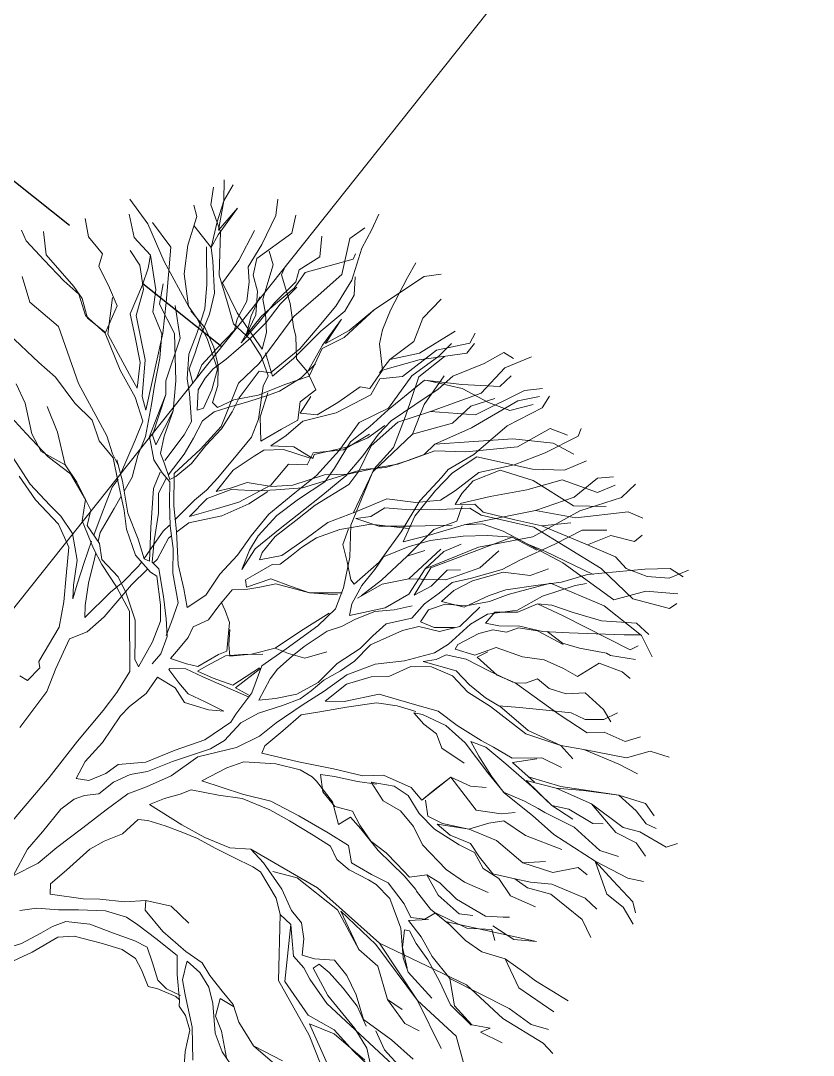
# Model space of a CAD drawing. Header units: metres. Extents: x -664657 to -643449, y -1076720 to -1062383.
# Drawn here: x -657320.99 to -657315.62, y -1068443.85 to -1068436.84 of the extents above; entities that cross this region are included whole.
import ezdxf

# ---------------------------------------------------------------- set-up
doc = ezdxf.new("R2010")
doc.units = ezdxf.units.M
doc.header["$LTSCALE"] = 0.1
doc.linetypes.add('DASHED', pattern=[19.05, 12.7, -6.35])
doc.layers.get('0').update_dxf_attribs({"color": 8, "lineweight": 9})
doc.layers.add('AA_THER_STAFAZ', color=252, linetype='Continuous', lineweight=0)
doc.layers.add('AA_THER_čárkovaná', color=5, linetype='DASHED')

# ---------------------------------------------------------------- blocks, each defined once
blk = doc.blocks.new('A$C4B500297')
for p, q in [((-32.76, 477.31), (-34.33, 483.69)), ((-5.85, 475.74), (-1.39, 480.43)), ((-35.25, 476.17), (-37.22, 469.36)), ((-31.31, 469.36), (-32.76, 477.31)), ((-12.88, 454.05), (-5.85, 475.74)), ((-10.7, 471.49), (-11.76, 477.87)), ((39.96, 467.65), (45.35, 477.31)), ((-8, 457.68), (-10.7, 471.49)), ((3.6, 462.97), (4.52, 473.05)), ((22.77, 470.92), (23.69, 466.66)), ((32.78, 463.96), (36.03, 471.91)), ((36.03, 471.91), (40.36, 472.48)), ((-37.22, 469.36), (-31.08, 456.81)), ((-26.71, 457.5), (-31.31, 469.36)), ((25.13, 462.97), (25.13, 467.65)), ((25.13, 467.65), (25.13, 462.97)), ((38.91, 454.45), (39.96, 467.65)), ((56.11, 470.35), (51.25, 465.52)), ((51.65, 460.84), (57.16, 467.23)), ((60.57, 464.53), (60.05, 469.78)), ((78.16, 464.53), (77.24, 467.65)), ((-64.79, 458.71), (-68.2, 464.1)), ((-58.88, 463.54), (-55.86, 457.15)), ((-41.9, 456.83), (-46.15, 463.54)), ((-42.57, 448.62), (-31.31, 464.1)), ((-31.31, 464.1), (-31.84, 466.23)), ((6.49, 453.88), (3.6, 462.97)), ((10.86, 451.72), (16.34, 466.77)), ((12.4, 449.63), (25.13, 462.97)), ((23.69, 466.66), (15.29, 456.58)), ((26.34, 452.69), (32.78, 463.96)), ((51.25, 465.52), (42.33, 446.5)), ((43.77, 466.66), (42.85, 460.84)), ((57.16, 463.39), (51.65, 456.01)), ((54.46, 450.76), (60.57, 464.53)), ((72.28, 451.79), (78.16, 464.53)), ((105.73, 456.58), (106.78, 463.96)), ((-22.52, 453.51), (-26.46, 459.26)), ((17.5, 455.39), (18.21, 462.14)), ((42.85, 460.84), (31.04, 452.32)), ((44.3, 441.68), (51.65, 460.84)), ((67.92, 460.27), (62.54, 446.93)), ((74.75, 462.4), (67.92, 460.27)), ((86.56, 459.28), (82.1, 451.19)), ((93.92, 456.58), (98.38, 460.84)), ((-83.95, 450.76), (-88.81, 457.15)), ((-84.87, 457.72), (-83.95, 450.76)), ((-62.12, 446.67), (-64.79, 458.71)), ((-55.86, 457.15), (-60.32, 441.25)), ((-44.9, 447.98), (-41.9, 456.83)), ((-31.08, 456.81), (-33.12, 444.77)), ((-25.25, 445.84), (-26.71, 457.5)), ((-5.76, 449.84), (-8, 457.68)), ((15.29, 456.58), (11.35, 440.68)), ((14.01, 443.02), (17.5, 455.39)), ((16.34, 444.37), (19.22, 456.58)), ((38.91, 448.06), (44.3, 456.01)), ((51.65, 456.01), (43.38, 453.32)), ((59.2, 448.25), (72.39, 456.58)), ((72.39, 456.58), (81.18, 458.14)), ((91.55, 445.37), (93.92, 456.58)), ((96.41, 442.67), (105.73, 456.58)), ((97.33, 452.32), (100.87, 458.71)), ((111.11, 453.88), (117.02, 455.45)), ((-86.84, 446.5), (-90.25, 452.32)), ((-78.57, 440.68), (-78.05, 451.75)), ((-78.05, 451.75), (-77.52, 439.12)), ((-21.47, 446.52), (-22.52, 453.51)), ((-12.88, 454.05), (-15.56, 441.68)), ((-15.42, 438.48), (-12.88, 454.05)), ((3.49, 442.76), (6.49, 453.88)), ((3.49, 442.76), (10.86, 451.72)), ((31.04, 452.32), (18.83, 444.8)), ((32.09, 451.19), (19.75, 445.37)), ((25.06, 445.35), (26.34, 452.69)), ((28.15, 436.85), (38.91, 454.45)), ((43.38, 453.32), (32.09, 451.19)), ((65.82, 440.81), (72.28, 451.79)), ((82.1, 451.19), (72.39, 443.81)), ((83.78, 447.69), (97.33, 452.32)), ((96.93, 439.55), (111.11, 453.88)), ((-83.95, 450.76), (-78.57, 440.68)), ((-80.93, 442.81), (-83.95, 450.76)), ((-67.68, 449.2), (-65.18, 436.42)), ((-43.03, 443.64), (-44.9, 447.98)), ((-42.1, 441.32), (-42.57, 448.62)), ((-3.3, 444.93), (-5.76, 449.84)), ((3.9, 437.8), (12.4, 449.63)), ((24.61, 437.42), (23.69, 450.76)), ((37.19, 428.1), (59.2, 448.25)), ((37.47, 438.55), (38.91, 448.06)), ((51.36, 434.31), (54.46, 450.76)), ((75.59, 436.38), (83.78, 447.69)), ((103.24, 450.19), (93.39, 442.67)), ((120.04, 446.5), (120.96, 450.19)), ((137.23, 446.93), (143.14, 447.5)), ((139.2, 443.81), (143.14, 450.76)), ((-77.52, 440.68), (-86.84, 446.5)), ((-60.99, 436.76), (-62.12, 446.67)), ((-53.89, 443.38), (-58.36, 446.5)), ((-48.85, 430.63), (-53.89, 443.38)), ((-49.04, 442.24), (-49.95, 445.93)), ((-44.5, 432.2), (-43.03, 443.64)), ((-33.12, 444.77), (-35.45, 432.72)), ((-25.56, 434.72), (-25.25, 445.84)), ((-23.8, 434.76), (-21.47, 446.52)), ((-19.5, 432.17), (-20.55, 443.24)), ((-20.55, 443.24), (-20.02, 431.03)), ((3.9, 437.8), (-3.3, 444.93)), ((18.83, 444.8), (14.99, 427.25)), ((21.72, 429.47), (16.34, 444.37)), ((21.81, 435.03), (25.06, 445.35)), ((42.33, 446.5), (28.15, 436.85)), ((62.54, 446.93), (48.23, 433.16)), ((72.39, 443.81), (52.7, 434.29)), ((83.15, 432.17), (91.55, 445.37)), ((101.79, 437.42), (109.14, 443.24)), ((111.64, 442.67), (120.04, 446.5)), ((129.75, 440.68), (137.23, 446.93)), ((132.25, 438.98), (139.2, 443.81)), ((-88.28, 439.55), (-91.83, 442.24)), ((-84.19, 428.86), (-88.28, 439.55)), ((-76.6, 433.73), (-80.93, 442.81)), ((-67.68, 427.34), (-77.52, 440.68)), ((-60.32, 441.25), (-57.45, 435.38)), ((-39.62, 435.83), (-49.04, 442.24)), ((-43.92, 432.21), (-42.1, 441.32)), ((-41.54, 442.22), (-42.48, 433.13)), ((-15.56, 441.68), (-19.5, 432.17)), ((3.65, 436.33), (3.49, 442.76)), ((11.35, 440.68), (5.15, 434.61)), ((14.68, 427.83), (14.01, 443.02)), ((37.19, 428.1), (44.3, 441.68)), ((57.03, 430.06), (65.82, 440.81)), ((75.28, 440.68), (62.94, 435.86)), ((93.39, 442.67), (75.28, 440.68)), ((83.15, 432.17), (96.93, 439.55)), ((88.53, 423.65), (96.41, 442.67)), ((106.78, 434.29), (111.64, 442.67)), ((113.88, 425.35), (129.75, 440.68)), ((135.26, 434.29), (145.5, 441.11)), ((-87, 436.21), (-76.6, 433.73)), ((-77.52, 439.12), (-76.6, 433.73)), ((-65.18, 436.42), (-64.79, 425.78)), ((-57.08, 432.47), (-60.99, 436.76)), ((-57.45, 435.38), (-52.39, 431.71)), ((-33.03, 429.56), (-39.62, 435.83)), ((-19.3, 429.91), (-15.42, 438.48)), ((4.41, 429.33), (3.9, 437.8)), ((28.15, 436.85), (20.87, 425.94)), ((28.15, 425.78), (24.61, 437.42)), ((28.15, 425.78), (37.47, 438.55)), ((62.94, 435.86), (57.41, 426.27)), ((66.2, 425.61), (75.59, 436.38)), ((88.64, 429.1), (96.63, 436.9)), ((96.93, 426.77), (101.79, 437.42)), ((106.78, 434.29), (118.07, 437.42)), ((118.07, 437.42), (123.98, 436.42)), ((123.98, 436.42), (132.25, 438.98)), ((147.47, 437.99), (146.55, 434.72)), ((-77.24, 431.67), (-78.15, 432.82)), ((-69.1, 421.64), (-77.24, 431.67)), ((-76.6, 433.73), (-72.82, 430.03)), ((-53.12, 426.13), (-57.08, 432.47)), ((-52.39, 431.71), (-47.23, 424.23)), ((-45.2, 425.16), (-43.92, 432.21)), ((-44.55, 422.25), (-44.5, 432.2)), ((-42.48, 433.13), (-42.26, 424.36)), ((-35.45, 432.72), (-34.6, 410.51)), ((-25.89, 424.48), (-25.56, 434.72)), ((-25.48, 420.1), (-23.8, 434.76)), ((5.15, 434.61), (6.2, 427.62)), ((18.56, 424.71), (21.81, 435.03)), ((48.23, 433.16), (38.7, 426.09)), ((47.24, 423.68), (51.36, 434.31)), ((52.7, 434.29), (49.29, 423.73)), ((65.11, 410.96), (83.15, 432.17)), ((88.64, 429.1), (106.78, 434.29)), ((127.78, 424.07), (135.26, 434.29)), ((146.55, 434.72), (133.3, 428.9)), ((-101.15, 425.78), (-112.44, 428.9)), ((-88.81, 424.22), (-100.1, 427.34)), ((-78.4, 419.36), (-84.19, 428.86)), ((-72.82, 430.03), (-64.69, 420.87)), ((-58.55, 421.03), (-67.68, 427.34)), ((-50.31, 430.59), (-48.36, 422.74)), ((-44.66, 426.93), (-48.85, 430.63)), ((-30.05, 427.3), (-33.03, 429.56)), ((-20.02, 431.03), (-18.16, 419.41)), ((-16.67, 418.57), (-19.3, 429.91)), ((-1.73, 417.48), (1.24, 427.5)), ((6.2, 427.62), (0.11, 414.01)), ((1.24, 427.5), (4.41, 429.33)), ((9.4, 416.59), (14.68, 427.83)), ((25.66, 417.26), (21.72, 429.47)), ((36.45, 422.53), (37.19, 428.1)), ((54.38, 419.18), (57.03, 430.06)), ((79.1, 424.47), (88.64, 429.1)), ((116.49, 430.46), (86.56, 426.77)), ((133.3, 428.9), (116.49, 430.46)), ((-109.02, 424.22), (-102.07, 418.4)), ((-87.37, 418.4), (-101.15, 425.78)), ((-77, 406.61), (-88.81, 424.22)), ((-64.79, 425.78), (-53.27, 420.28)), ((-51.76, 418.56), (-53.12, 426.13)), ((-47.23, 424.23), (-45.26, 415.8)), ((-45.26, 415.8), (-45.2, 425.16)), ((-39.85, 421.49), (-44.66, 426.93)), ((-42.26, 424.36), (-43.22, 416.15)), ((-24.62, 420.71), (-30.05, 427.3)), ((-29.04, 410.36), (-25.89, 424.48)), ((-17.68, 423.8), (-18.66, 416.18)), ((14.99, 427.25), (13.47, 417.86)), ((17.86, 417.68), (18.56, 424.71)), ((20.87, 425.94), (18.57, 412.43)), ((25.13, 405.05), (28.15, 425.78)), ((38.7, 426.09), (33.08, 416.89)), ((47.05, 419.87), (47.24, 423.68)), ((49.29, 423.73), (48.36, 414.35)), ((57.41, 426.27), (56.99, 419.83)), ((58.83, 416.36), (66.2, 425.61)), ((67.83, 419.22), (79.1, 424.47)), ((86.56, 426.77), (67.92, 417.83)), ((74.75, 407.61), (88.53, 423.65)), ((90.19, 413.64), (96.93, 426.77)), ((95.83, 422.26), (115.6, 426.85)), ((103.76, 423.08), (127.78, 424.07)), ((107.95, 417.01), (113.88, 425.35)), ((-63.93, 413.87), (-69.1, 421.64)), ((-64.69, 420.87), (-61.28, 413.35)), ((-51.71, 416.23), (-58.55, 421.03)), ((-53.27, 420.28), (-45.31, 417.85)), ((-48.36, 422.74), (-45.58, 416.67)), ((-44.88, 412.3), (-44.55, 422.25)), ((-37.06, 415.42), (-39.85, 421.49)), ((-27.57, 409.81), (-25.48, 420.1)), ((-18.16, 419.41), (-24.62, 420.71)), ((15.61, 414.11), (17.76, 421.77)), ((30.83, 413.32), (36.45, 422.53)), ((46.19, 407.57), (47.05, 419.87)), ((56.99, 419.83), (57.7, 414.87)), ((57.7, 414.87), (63.43, 419.7)), ((63.43, 419.7), (67.83, 419.22)), ((78.38, 418.31), (103.76, 423.08)), ((78.38, 418.31), (89.15, 420.34)), ((92.94, 420.73), (82.46, 418.71)), ((89.15, 420.34), (95.83, 422.26)), ((126.34, 419.96), (104.81, 414)), ((112.86, 419.18), (115.71, 422.47)), ((144.58, 419.96), (126.34, 419.96)), ((140.12, 422.51), (129.06, 414.91)), ((139.2, 416.12), (144.06, 419.96)), ((146.55, 422.09), (140.12, 422.51)), ((152.85, 416.12), (144.58, 419.96)), ((-102.07, 418.4), (-92.96, 416.95)), ((-92.96, 416.95), (-83.08, 407.84)), ((-90.51, 412.62), (-92.96, 416.95)), ((-69.41, 410.81), (-87.37, 418.4)), ((-69.41, 410.81), (-78.4, 419.36)), ((-49.91, 414.52), (-51.76, 418.56)), ((-42.92, 415.57), (-51.71, 416.23)), ((-45.58, 416.67), (-44.88, 412.3)), ((-43.22, 416.15), (-45.55, 403.81)), ((-45.31, 417.85), (-37.06, 415.42)), ((-35.84, 413.11), (-42.92, 415.57)), ((-18.66, 416.18), (-21.94, 407.03)), ((-21.73, 410.54), (-16.67, 418.57)), ((-11.35, 416.07), (-18.16, 419.41)), ((-13.21, 408.71), (-11.35, 416.07)), ((-5.02, 408.91), (-1.73, 417.48)), ((10.03, 403.44), (9.4, 416.59)), ((11.17, 404.64), (15.28, 415.56)), ((13.47, 417.86), (11.36, 408.74)), ((18.41, 407.45), (17.86, 417.68)), ((24.87, 406.15), (25.66, 417.26)), ((33.08, 416.89), (28.01, 409.45)), ((52.2, 412.69), (54.38, 419.18)), ((62.94, 417.26), (54.03, 409.52)), ((62.02, 410.3), (60.05, 416.12)), ((67.92, 417.83), (62.94, 417.26)), ((65.11, 410.96), (70.26, 415.48)), ((65.43, 390.15), (82.46, 418.71)), ((70.26, 415.48), (78.38, 418.31)), ((82.46, 418.71), (74.7, 413.25)), ((100.87, 417.83), (96.93, 411.44)), ((101.68, 410.42), (107.95, 417.01)), ((105.54, 408.17), (112.86, 419.18)), ((130.65, 409.68), (139.2, 416.12)), ((146.03, 416.12), (144.58, 413)), ((-115.85, 407.75), (-121.23, 412.43)), ((-100.1, 413.57), (-93.8, 411.44)), ((-88.3, 406.24), (-90.51, 412.62)), ((-60.48, 404.6), (-63.93, 413.87)), ((-61.28, 413.35), (-58.73, 404.65)), ((-50.84, 404.84), (-49.91, 414.52)), ((-29, 408.9), (-35.84, 413.11)), ((-35.3, 415.17), (-27.57, 409.81)), ((-11.26, 412.85), (-10.49, 405.27)), ((0.11, 414.01), (-7.82, 403.58)), ((11.42, 406.11), (15.61, 414.11)), ((18.57, 412.43), (20.88, 401.96)), ((26.28, 408.24), (30.83, 413.32)), ((45.35, 406.08), (52.2, 412.69)), ((48.36, 414.35), (48.38, 401.77)), ((74.7, 413.25), (67.54, 407.22)), ((87.15, 406.54), (90.19, 413.64)), ((104.81, 414), (94.91, 400.6)), ((144.58, 413), (116.1, 407.18)), ((129.06, 414.91), (118.64, 410.55)), ((-107.6, 406.05), (-115.85, 407.75)), ((-93.8, 411.44), (-86.84, 405.05)), ((-83.08, 407.84), (-78.8, 400.63)), ((-82.38, 411.44), (-78.57, 404.48)), ((-64.26, 399.23), (-73.58, 407.75)), ((-64.1, 409.19), (-69.41, 410.81)), ((-67.63, 409.98), (-59.11, 408.15)), ((-56.12, 405.59), (-64.1, 409.19)), ((-59.11, 408.15), (-52, 404.52)), ((-34.6, 410.51), (-36.08, 399.66)), ((-32.79, 408.22), (-29.04, 410.36)), ((-32.47, 395.36), (-32.79, 408.22)), ((-28.02, 404.54), (-29, 408.9)), ((-27.34, 400.75), (-21.73, 410.54)), ((-9.55, 402.66), (-13.21, 408.71)), ((-10.49, 405.27), (-5.02, 408.91)), ((11.36, 408.74), (12.82, 397.08)), ((18.34, 398.39), (26.28, 408.24)), ((28.01, 409.45), (21.44, 403.14)), ((54.03, 409.52), (45.43, 402.58)), ((47.99, 393.87), (46.19, 407.57)), ((49.64, 398), (61.68, 407.95)), ((57.16, 402.36), (62.02, 410.3)), ((57.49, 399.95), (65.11, 410.96)), ((63.92, 388.42), (74.75, 407.61)), ((80.13, 401.79), (81.71, 411.44)), ((96.93, 411.44), (88.01, 406.05)), ((93.13, 401.43), (101.68, 410.42)), ((101.4, 398.13), (105.54, 408.17)), ((110.52, 407.71), (105.92, 404.67)), ((118.64, 410.55), (110.52, 407.71)), ((122.32, 403.62), (130.65, 409.68)), ((140.08, 406.7), (148.52, 411.44)), ((-105.73, 401.42), (-107.6, 406.05)), ((-85.09, 394.63), (-88.3, 406.24)), ((-86.84, 405.05), (-82.9, 395.54)), ((-78.57, 404.48), (-67.15, 399.23)), ((-70.69, 396.54), (-77, 406.61)), ((-57.94, 396.48), (-60.48, 404.6)), ((-58.73, 404.65), (-56.22, 397.98)), ((-45.71, 398.83), (-56.12, 405.59)), ((-52, 404.52), (-46.33, 399.98)), ((-51.5, 396.35), (-50.84, 404.84)), ((-45.55, 403.81), (-47.15, 397.92)), ((-21.6, 393.59), (-28.02, 404.54)), ((-25.07, 403.73), (-21.63, 394.75)), ((-21.94, 407.03), (-24.47, 402.87)), ((2.89, 396.54), (11.17, 404.64)), ((3.48, 396.26), (11.42, 406.11)), ((18.07, 397.5), (18.41, 407.45)), ((27.44, 397.15), (24.87, 406.15)), ((29.07, 388.02), (25.13, 405.05)), ((35.84, 400.29), (45.35, 406.08)), ((67.54, 407.22), (58.7, 398.23)), ((65.43, 398.1), (68.84, 404.48)), ((80.09, 396.72), (87.15, 406.54)), ((88.01, 406.05), (80.98, 396.15)), ((105.92, 404.67), (102, 397.56)), ((116.1, 407.18), (105.92, 404.67)), ((113.99, 397.57), (122.32, 403.62)), ((129.1, 401.45), (138.33, 406.36)), ((138.33, 406.36), (140.08, 406.7)), ((138.45, 401.69), (147.47, 404.48)), ((147.47, 404.48), (151.41, 404.48)), ((-97.44, 397.53), (-105.73, 401.42)), ((-78.8, 400.63), (-70.8, 396.15)), ((-46.33, 399.98), (-41.79, 393.96)), ((-36.08, 399.66), (-30.98, 382.53)), ((-33.59, 393.58), (-27.34, 400.75)), ((-24.47, 402.87), (-28.7, 396.62)), ((-12.31, 396.16), (-9.55, 402.66)), ((-7.82, 403.58), (-9.36, 395.35)), ((21.44, 403.14), (7.89, 383.5)), ((9.18, 390.55), (10.03, 403.44)), ((20.88, 401.96), (21.04, 395.53)), ((29.69, 389.02), (35.84, 400.29)), ((45.43, 402.58), (37.38, 397.11)), ((48.38, 401.77), (50.98, 391.31)), ((50.98, 391.31), (57.49, 399.95)), ((55.59, 388.02), (57.16, 402.36)), ((72.78, 390.15), (80.13, 401.79)), ((89.47, 395.78), (93.13, 401.43)), ((94.91, 400.6), (90.97, 394.07)), ((122.73, 398.95), (129.1, 401.45)), ((135.17, 392.54), (138.45, 401.69)), ((-130.55, 398.66), (-124.25, 392.28)), ((-90.92, 393.9), (-97.44, 397.53)), ((-70.8, 396.15), (-65.63, 388.39)), ((-57.44, 369.42), (-70.69, 396.54)), ((-67.15, 399.23), (-55.47, 385.46)), ((-58.48, 383.01), (-64.26, 399.23)), ((-52.48, 388.72), (-57.94, 396.48)), ((-56.22, 397.98), (-54.32, 392.18)), ((-49.91, 391.12), (-51.5, 396.35)), ((-47.15, 397.92), (-47.33, 393.23)), ((-42.6, 391.3), (-45.71, 398.83)), ((-28.7, 396.62), (-33.78, 389.48)), ((-15.6, 387.59), (-12.31, 396.16)), ((3.89, 391.59), (2.89, 396.54)), ((4.1, 394.81), (3.48, 396.26)), ((11.47, 392.66), (18.34, 398.39)), ((12.82, 397.08), (13.27, 390.66)), ((15.72, 386.33), (18.07, 397.5)), ((31.28, 383.8), (27.44, 397.15)), ((37.38, 397.11), (35.19, 391.21)), ((49.39, 396.53), (37, 388.91)), ((39.9, 390.15), (49.64, 398)), ((58.7, 398.23), (53.62, 391.08)), ((61.49, 381.63), (63.99, 398.1)), ((63.92, 388.42), (65.43, 398.1)), ((74.75, 396.54), (70.81, 393.27)), ((75.27, 390.75), (80.09, 396.72)), ((80.98, 396.15), (77.66, 388.76)), ((84.74, 386.31), (89.47, 395.78)), ((93.42, 389.74), (101.4, 398.13)), ((102, 397.56), (95.12, 392.12)), ((105.89, 393.85), (113.99, 397.57)), ((112.26, 396.65), (105.92, 392.98)), ((123.32, 398.68), (112.26, 396.65)), ((115.42, 398.77), (122.73, 398.95)), ((-133.57, 391.71), (-137.51, 393.84)), ((-124.25, 392.28), (-108.35, 389.37)), ((-94.17, 395.28), (-86.85, 383.18)), ((-88.02, 383.15), (-90.92, 393.9)), ((-78.52, 389.24), (-85.09, 394.63)), ((-82.9, 395.54), (-69.64, 384.33)), ((-54.32, 392.18), (-49.85, 388.78)), ((-47.33, 393.23), (-46.61, 387.99)), ((-41.79, 393.96), (-39.29, 387.59)), ((-36.65, 387.36), (-33.59, 393.58)), ((-31.15, 389.54), (-32.47, 395.36)), ((-21.63, 394.75), (-15.6, 387.59)), ((-19.38, 386.62), (-21.6, 393.59)), ((-9.36, 395.35), (-11.53, 388.57)), ((-11.53, 388.57), (-4.35, 393.72)), ((3.24, 394.21), (-6.9, 390.44)), ((-4.35, 393.72), (4.1, 394.81)), ((4.42, 381.95), (11.47, 392.66)), ((21.04, 395.53), (15.84, 381.36)), ((48.64, 379.55), (47.99, 393.87)), ((55.59, 388.02), (59.52, 393.84)), ((70.81, 393.27), (69.89, 384.75)), ((90.97, 394.07), (85.01, 387.19)), ((95.12, 392.12), (94.96, 386.56)), ((99.58, 389.02), (105.89, 393.85)), ((105.92, 392.98), (103.39, 388.82)), ((129.06, 391.51), (135.17, 392.54)), ((-123.58, 390.15), (-133.57, 391.71)), ((-112.72, 388.67), (-123.58, 390.15)), ((-105.11, 388.28), (-112.72, 388.67)), ((-108.35, 389.37), (-103.05, 387.74)), ((-97.97, 383.48), (-105.11, 388.28)), ((-70.45, 382.42), (-78.52, 389.24)), ((-65.63, 388.39), (-60.71, 378.86)), ((-48.29, 384.73), (-52.48, 388.72)), ((-49.85, 388.78), (-49.91, 391.12)), ((-46.61, 387.99), (-42.07, 381.67)), ((-40.66, 383.75), (-42.6, 391.3)), ((-33.78, 389.48), (-36.6, 385.31)), ((-30.38, 381.96), (-31.15, 389.54)), ((-6.9, 390.44), (-12.63, 385.62)), ((-1.85, 387.35), (3.89, 391.59)), ((6.81, 380.26), (9.18, 390.55)), ((13.27, 390.66), (9.47, 379.16)), ((23.79, 379.22), (29.69, 389.02)), ((37, 388.91), (29.04, 379.94)), ((35.19, 391.21), (31.2, 387.01)), ((31.2, 387.01), (39.9, 390.15)), ((53.62, 391.08), (48.58, 382.18)), ((53.62, 374.68), (55.59, 388.02)), ((61.49, 381.63), (72.78, 390.15)), ((65.08, 377.04), (63.92, 388.42)), ((66.87, 377.94), (65.43, 390.15)), ((73.96, 384.57), (75.27, 390.75)), ((77.66, 388.76), (76.64, 382.59)), ((89.45, 390.01), (88.01, 379.5)), ((90.68, 382.65), (93.42, 389.74)), ((94.96, 386.56), (99.58, 389.02)), ((103.39, 388.82), (98.77, 386.36)), ((114.01, 385.28), (121.21, 389.56)), ((121.21, 389.56), (129.06, 391.51)), ((135.95, 384.66), (141.39, 389.48)), ((141.39, 389.48), (150.76, 388.84)), ((150.76, 388.84), (155.87, 386.88)), ((153.38, 385.89), (155.87, 391.14)), ((164.93, 384.47), (168.47, 389.44)), ((174.77, 387.45), (181.86, 390.15)), ((-103.05, 387.74), (-96.79, 383.22)), ((-69.64, 384.33), (-61.77, 372.69)), ((-55.47, 385.46), (-49.04, 375.81)), ((-41.07, 377.01), (-48.29, 384.73)), ((-39.29, 387.59), (-36.65, 387.36)), ((-36.6, 385.31), (-37.92, 379.72)), ((-19.46, 378.14), (-19.38, 386.62)), ((-12.63, 385.62), (-13.99, 381.49)), ((-2.17, 376.82), (-1.85, 387.35)), ((13.34, 376.33), (15.72, 386.33)), ((69.89, 384.75), (66.87, 377.94)), ((72.08, 377.8), (73.96, 384.57)), ((76.64, 382.59), (84.74, 386.31)), ((85.01, 387.19), (78.39, 382.64)), ((98.77, 386.36), (95.37, 381.89)), ((103.86, 381.81), (114.01, 385.28)), ((129.58, 382.16), (135.95, 384.66)), ((147.73, 381.45), (153.38, 385.89)), ((156.4, 382.2), (164.93, 384.47)), ((169.26, 379.79), (174.77, 387.45)), ((-126.22, 380.07), (-117.82, 374.25)), ((-88.01, 382.86), (-97.97, 383.48)), ((-96.79, 383.22), (-88.02, 383.15)), ((-74.66, 375.29), (-88.01, 382.86)), ((-86.85, 383.18), (-79.16, 379.86)), ((-79.16, 379.86), (-70.88, 376.27)), ((-65.27, 374.07), (-70.45, 382.42)), ((-55.16, 379), (-58.48, 383.01)), ((-42.07, 381.67), (-40.66, 383.75)), ((-30.98, 382.53), (-31.85, 370.81)), ((-31.03, 373.17), (-30.38, 381.96)), ((-13.99, 381.49), (-16.98, 372.35)), ((-1.58, 376.54), (4.42, 381.95)), ((7.89, 383.5), (0.46, 376.59)), ((4.2, 367.62), (6.81, 380.26)), ((15.84, 381.36), (13.73, 372.24)), ((29.04, 379.94), (23.98, 371.92)), ((38.54, 374.04), (31.28, 383.8)), ((31.56, 382.2), (33.52, 376.25)), ((48.58, 382.18), (49.01, 376.35)), ((54.67, 373.68), (61.49, 381.63)), ((78.39, 382.64), (74.73, 376.99)), ((88.91, 371.5), (90.68, 382.65)), ((95.37, 381.89), (91.78, 373.61)), ((99.36, 374.39), (103.86, 381.81)), ((121.2, 378.15), (123.73, 382.31)), ((123.73, 382.31), (129.58, 382.16)), ((133.86, 374.96), (141.92, 380.13)), ((141.92, 380.13), (147.73, 381.45)), ((151.41, 377.94), (156.4, 382.2)), ((-70.88, 376.27), (-65.27, 374.07)), ((-60.71, 378.86), (-57.05, 372.52)), ((-52.6, 370.29), (-55.16, 379)), ((-55.16, 379), (-49.56, 363.6)), ((-40.05, 371.19), (-41.07, 377.01)), ((-37.92, 379.72), (-36.57, 372.45)), ((-19.75, 366.43), (-19.46, 378.14)), ((-9.95, 371.94), (-1.58, 376.54)), ((-7.7, 364.1), (-2.17, 376.82)), ((0.46, 376.59), (-4.69, 372.08)), ((9.47, 379.16), (6.79, 369.15)), ((10.96, 366.03), (13.34, 376.33)), ((21.12, 369.21), (23.79, 379.22)), ((33.52, 376.25), (38.89, 372)), ((46.33, 366.92), (48.64, 379.55)), ((49.01, 376.35), (48.92, 368.45)), ((61.23, 367.29), (65.08, 377.04)), ((71.68, 370.48), (72.08, 377.8)), ((74.73, 376.99), (75.16, 371.44)), ((80.68, 373.04), (86.7, 377.87)), ((88.01, 379.5), (83.15, 373.11)), ((102.48, 378.56), (100.53, 374.42)), ((118.05, 375.73), (121.2, 378.15)), ((118.05, 375.73), (138.68, 376.8)), ((138.68, 376.8), (151.41, 377.94)), ((154.43, 372.12), (169.26, 379.79)), ((168.34, 376.09), (154.43, 372.12)), ((176.35, 377.66), (168.34, 376.09)), ((-117.82, 374.25), (-103.51, 373.68)), ((-103.51, 373.68), (-83.95, 361.47)), ((-63.73, 370.89), (-74.66, 375.29)), ((-61.77, 372.69), (-57.44, 369.42)), ((-57.05, 372.52), (-51.21, 361.55)), ((-49.04, 375.81), (-45.77, 366.08)), ((-46.15, 361.47), (-49.04, 375.81)), ((-36.57, 372.45), (-35.52, 365.45)), ((-31.11, 364.4), (-31.03, 373.17)), ((-16.98, 372.35), (-17.01, 361.82)), ((-13.61, 366.3), (-9.95, 371.94)), ((-4.69, 372.08), (-13.02, 366.02)), ((-1.52, 374.2), (-4.24, 365.95)), ((13.73, 372.24), (11.34, 362.53)), ((44.08, 363.35), (38.54, 374.04)), ((38.89, 372), (44.27, 367.45)), ((50.73, 363.6), (54.67, 373.68)), ((51.25, 365.16), (53.62, 374.68)), ((68.84, 374.25), (64.41, 368.83)), ((75.16, 371.44), (80.68, 373.04)), ((83.15, 373.11), (75.79, 369.7)), ((91.78, 373.61), (92.12, 371.58)), ((92.12, 371.58), (99.36, 374.39)), ((107.29, 373.13), (97.69, 371.13)), ((100.53, 374.42), (110.78, 373.8)), ((117.18, 375.42), (107.29, 373.13)), ((110.78, 373.8), (118.05, 375.73)), ((125.22, 369.48), (133.86, 374.96)), ((154.43, 372.12), (146.55, 367.86)), ((-55.7, 365.53), (-63.73, 370.89)), ((-50.07, 362.46), (-52.6, 370.29)), ((-39.74, 358.92), (-40.05, 371.19)), ((-31.85, 370.81), (-33.85, 357.31)), ((6.79, 369.15), (6.18, 358.6)), ((17.88, 358.31), (21.12, 369.21)), ((23.98, 371.92), (21.8, 365.43)), ((48.92, 368.45), (50.29, 360.59)), ((64.41, 368.83), (58.98, 363.73)), ((65.44, 362.72), (71.68, 370.48)), ((75.79, 369.7), (71.83, 364.63)), ((86.72, 365.59), (88.91, 371.5)), ((97.69, 371.13), (90.76, 367.74)), ((118.61, 364.93), (125.22, 369.48)), ((185.8, 370.7), (175.82, 366.87)), ((191.31, 369), (185.8, 370.7)), ((-53.46, 357.99), (-55.7, 365.53)), ((-45.77, 366.08), (-42.69, 360.01)), ((-35.52, 365.45), (-35.27, 355.35)), ((-32.67, 356.75), (-31.11, 364.4)), ((-20.18, 359.99), (-19.75, 366.43)), ((-13.02, 366.02), (-18.07, 357.7)), ((-17.01, 361.82), (-13.61, 366.3)), ((-13.07, 356.37), (-7.7, 364.1)), ((-4.24, 365.95), (-9.55, 355.87)), ((3.95, 356.91), (4.2, 367.62)), ((8.34, 353.98), (10.96, 366.03)), ((21.8, 365.43), (20.75, 360.72)), ((44.27, 367.45), (46.33, 366.92)), ((52.44, 356.55), (61.23, 367.29)), ((71.83, 364.63), (65.69, 352.78)), ((79.64, 356.06), (86.72, 365.59)), ((85.39, 360.29), (97.54, 365.28)), ((90.76, 367.74), (88.81, 363.89)), ((97.54, 365.28), (104.88, 364.29)), ((104.88, 364.29), (112.78, 364.2)), ((112.78, 364.2), (118.61, 364.93)), ((133.3, 364.6), (118.99, 365.16)), ((146.55, 367.86), (133.3, 363.04)), ((146.55, 367.86), (133.3, 364.6)), ((153.38, 366.73), (146.55, 367.86)), ((175.82, 366.87), (156.4, 355.65)), ((175.82, 366.87), (164.14, 359.77)), ((184.75, 366.3), (175.82, 366.87)), ((190.79, 364.74), (184.75, 366.3)), ((194.86, 365.73), (190.79, 364.74)), ((202.34, 362.47), (204.83, 366.3)), ((-83.95, 361.47), (-62.98, 352.48)), ((-51.21, 361.55), (-48.98, 354)), ((-43.19, 356.49), (-50.07, 362.46)), ((-49.56, 363.6), (-46.15, 361.47)), ((11.34, 362.53), (11.25, 354.64)), ((20.75, 360.72), (19.42, 355.43)), ((44.82, 361.47), (34.96, 353.77)), ((46.62, 355.23), (44.08, 363.35)), ((50.29, 360.59), (52.44, 356.55)), ((58.98, 363.73), (55.06, 356.9)), ((64.15, 355.96), (65.44, 362.72)), ((89.18, 360.68), (82.87, 355.85)), ((88.81, 363.89), (85.39, 360.29)), ((97.6, 362.94), (89.18, 360.68)), ((106.12, 361.69), (97.6, 362.94)), ((116.32, 362.82), (106.12, 361.69)), ((133.3, 363.04), (116.32, 362.82)), ((143.89, 359.71), (152.04, 361.38)), ((184.75, 358.21), (190.79, 360.91)), ((190.79, 360.91), (202.34, 362.47)), ((-100.85, 358.26), (-116.67, 359.62)), ((-92.36, 357.89), (-100.85, 358.26)), ((-80.29, 354.68), (-92.36, 357.89)), ((-49.81, 344.34), (-53.46, 357.99)), ((-37.59, 354.58), (-43.19, 356.49)), ((-42.69, 360.01), (-39.43, 358.05)), ((-39.43, 358.05), (-33.78, 354.39)), ((-33.85, 357.31), (-26.3, 347.55)), ((-33.78, 354.39), (-32.67, 356.75)), ((-21.49, 354.11), (-20.18, 359.99)), ((-18.07, 357.7), (-19, 348.03)), ((-19, 348.03), (-13.07, 356.37)), ((4.54, 347.93), (3.95, 356.91)), ((6.18, 358.6), (6.92, 352.19)), ((12.2, 351.74), (17.88, 358.31)), ((34.96, 353.77), (43.87, 359.84)), ((55.06, 356.9), (52.57, 351.28)), ((135.01, 352.47), (143.89, 359.71)), ((136.18, 351.25), (142.62, 358.21)), ((164.14, 359.77), (155.35, 353.95)), ((155.35, 353.95), (169.66, 357.64)), ((169.66, 357.64), (184.75, 358.21)), ((169.66, 357.64), (183.83, 354.94)), ((183.83, 354.94), (192.36, 356.65)), ((192.36, 356.65), (198.27, 354.94)), ((-71.2, 353.74), (-80.29, 354.68)), ((-64.07, 349.24), (-71.2, 353.74)), ((-62.98, 352.48), (-57.03, 348.54)), ((-48.98, 354), (-45.57, 346.19)), ((-36.54, 347.88), (-38.42, 354.34)), ((-33.18, 353.82), (-37.59, 354.58)), ((-35.21, 354.17), (-33.9, 347.66)), ((-28.34, 347.5), (-33.18, 353.82)), ((-22.69, 343.55), (-21.49, 354.11)), ((-9.55, 355.87), (-17.78, 346.01)), ((6.92, 352.19), (9.16, 344.64)), ((9.16, 344.64), (8.34, 353.98)), ((11.25, 354.64), (12.2, 351.74)), ((17.13, 353.32), (14.38, 346.23)), ((19.42, 355.43), (17.13, 353.32)), ((34.96, 353.77), (22.81, 348.49)), ((27.71, 351.25), (34.96, 353.77)), ((41.41, 340.18), (45.74, 352.39)), ((45.39, 345.84), (46.62, 355.23)), ((63.44, 349.22), (64.15, 355.96)), ((65.69, 352.78), (64.74, 343.99)), ((71.66, 347.96), (79.64, 356.06)), ((82.87, 355.85), (78.69, 347.55)), ((126.84, 351.39), (135.01, 352.47)), ((155.35, 353.95), (144.58, 349.12)), ((156.4, 355.65), (144.71, 350.97)), ((177.92, 354.52), (174.77, 352.1)), ((-55.83, 347.4), (-64.07, 349.24)), ((-57.03, 348.54), (-52.29, 346.32)), ((14.82, 340.4), (20.17, 348.72)), ((22.81, 348.49), (18.83, 343.71)), ((20.17, 348.72), (27.71, 351.25)), ((52.57, 351.28), (49.47, 346.53)), ((60.18, 339.19), (63.44, 349.22)), ((92.2, 344.97), (101.75, 349.01)), ((101.75, 349.01), (110.81, 349.23)), ((110.81, 349.23), (121.61, 350.38)), ((124.55, 349.58), (118.75, 347.68)), ((121.61, 350.38), (126.84, 351.39)), ((134.5, 349.24), (124.55, 349.58)), ((147.67, 348.7), (134.5, 349.24)), ((147.47, 350.69), (136.18, 351.25)), ((144.58, 349.12), (158.23, 347.79)), ((158.23, 347.79), (147.67, 348.7)), ((164.14, 350.69), (158.23, 347.79)), ((158.23, 347.79), (167.69, 348.7)), ((174.77, 352.1), (164.14, 350.69)), ((183.31, 345.72), (190.26, 348.41)), ((-102.6, 346.52), (-95.2, 342.9)), ((-87.89, 347.14), (-78.57, 341.88)), ((-48.96, 341.72), (-55.83, 347.4)), ((-52.29, 346.32), (-54.38, 347.73)), ((-54.38, 347.73), (-47.52, 342.64)), ((-45.57, 346.19), (-44.63, 340.06)), ((-28.04, 335.52), (-36.54, 347.88)), ((-33.9, 347.66), (-29.07, 341.64)), ((-22.62, 340.63), (-28.34, 347.5)), ((-26.3, 347.55), (-19.39, 340.42)), ((-17.78, 346.01), (-19.21, 340.37)), ((3.77, 338.07), (4.54, 347.93)), ((14.38, 346.23), (12.73, 342.39)), ((41.37, 331.41), (45.39, 345.84)), ((49.47, 346.53), (46.21, 336.5)), ((65.76, 338.16), (71.66, 347.96)), ((78.69, 347.55), (73.53, 343.33)), ((80.05, 339.98), (92.2, 344.97)), ((107.37, 346.52), (97.78, 344.23)), ((117.33, 345.89), (107.37, 346.52)), ((131.33, 342.31), (117.33, 345.89)), ((118.75, 347.68), (124.66, 345.19)), ((124.66, 345.19), (133.22, 342.19)), ((157.74, 343.98), (169.95, 346.62)), ((169.95, 346.62), (183.31, 345.72)), ((203.78, 346.85), (198.27, 344.16)), ((-95.2, 342.9), (-85.94, 335.24)), ((-78.57, 341.88), (-68.65, 333.92)), ((-49.17, 338.5), (-49.27, 342.3)), ((-40, 334.34), (-48.96, 341.72)), ((-47.52, 342.64), (-38.25, 334.39)), ((-29.07, 341.64), (-23.87, 332.41)), ((-23.41, 337.39), (-23.03, 340.68)), ((-16.32, 334.64), (-22.62, 340.63)), ((-19.39, 340.42), (-10.97, 330.98)), ((12.73, 342.39), (14.82, 340.4)), ((18.83, 343.71), (15.71, 340.13)), ((64.74, 343.99), (62.85, 337.8)), ((73.53, 343.33), (67.88, 335.29)), ((88.22, 340.77), (81.3, 336.8)), ((95.16, 343.58), (88.22, 340.77)), ((97.78, 344.23), (94.89, 342.69)), ((94.89, 342.69), (100.48, 341.66)), ((100.48, 341.66), (106.61, 341.82)), ((106.61, 341.82), (111.66, 338.73)), ((141.04, 340.18), (131.33, 342.31)), ((133.22, 342.19), (140.57, 340.33)), ((140.57, 340.33), (149, 342.59)), ((149, 342.59), (154.82, 343.61)), ((154.82, 343.61), (157.74, 343.98)), ((184.36, 341.46), (165.72, 339.61)), ((198.27, 344.16), (184.36, 341.46)), ((194.33, 339.9), (184.36, 341.46)), ((184.36, 341.46), (195.78, 334.36)), ((-47.9, 334.15), (-49.17, 338.5)), ((-44.29, 337.87), (-43.47, 332.5)), ((-23.03, 331.14), (-23.41, 337.39)), ((-19.82, 337.97), (-20.18, 336.6)), ((-20.18, 336.6), (-18.49, 327.57)), ((4.59, 328.44), (3.77, 338.07)), ((15.71, 340.13), (11.13, 336.21)), ((37.92, 328.98), (41.41, 340.18)), ((46.21, 336.5), (44.9, 330.62)), ((49.22, 333.07), (54.31, 340.22)), ((58.98, 328.93), (60.18, 339.19)), ((62.85, 337.8), (60.09, 331)), ((62.8, 327.85), (65.76, 338.16)), ((71.24, 329.53), (80.05, 339.98)), ((81.3, 336.8), (73.32, 328.41)), ((111.66, 338.73), (121.88, 339.61)), ((129.32, 334.2), (134.21, 337.54)), ((154.82, 340.18), (141.04, 340.18)), ((144.98, 333.23), (148.92, 336.92)), ((165.72, 339.61), (154.82, 340.18)), ((157.44, 332.56), (171.66, 337.01)), ((205.36, 338.19), (194.33, 339.9)), ((208.77, 335.5), (205.36, 338.19)), ((-87.66, 334.03), (-95.88, 335.28)), ((-75.63, 332.28), (-87.66, 334.03)), ((-85.94, 335.24), (-78.85, 332.2)), ((-78.85, 332.2), (-68.65, 333.92)), ((-64.82, 332.55), (-75.63, 332.28)), ((-68.65, 333.92), (-60.99, 331.48)), ((-54.19, 328.43), (-64.82, 332.55)), ((-45.36, 326.31), (-47.9, 334.15)), ((-43.47, 332.5), (-42.04, 322.01)), ((-34.9, 329.21), (-40, 334.34)), ((-38.25, 334.39), (-29.05, 329.06)), ((-20.47, 325.18), (-28.04, 335.52)), ((-23.87, 332.41), (-19.31, 325.5)), ((-10.58, 327.18), (-16.32, 334.64)), ((11.13, 336.21), (11.03, 328.31)), ((43.14, 330.58), (49.22, 333.07)), ((67.88, 335.29), (65.51, 325)), ((121.18, 332.24), (129.32, 334.2)), ((136.71, 328.4), (144.98, 333.23)), ((147.51, 331.73), (157.44, 332.56)), ((174.51, 327.97), (180.81, 335.5)), ((180.81, 335.5), (185.28, 335.5)), ((195.78, 334.36), (203.78, 334.36)), ((203.78, 334.36), (210.74, 331.66)), ((-60.99, 331.48), (-50.04, 326.49)), ((-50.2, 321.22), (-54.19, 328.43)), ((-25.99, 323.58), (-34.9, 329.21)), ((-29.05, 329.06), (-22.51, 324.55)), ((-22.64, 324.64), (-23.03, 331.14)), ((-10.97, 330.98), (-3.51, 325.02)), ((1.88, 320.19), (4.59, 328.44)), ((13.95, 328.38), (10.69, 330.06)), ((32.26, 321.53), (37.92, 328.98)), ((37.92, 328.98), (43.14, 330.58)), ((38.13, 320.51), (41.37, 331.41)), ((44.9, 330.62), (43.62, 323.28)), ((55.39, 320.36), (58.98, 328.93)), ((60.09, 331), (58.79, 324.83)), ((65.51, 325), (71.24, 329.53)), ((118.02, 318.42), (121.18, 332.24)), ((119.32, 324.88), (121.18, 332.24)), ((121.18, 332.24), (136.71, 328.4)), ((143.53, 327.54), (147.51, 331.73)), ((169.66, 329.53), (163.22, 323.71)), ((-50.04, 326.49), (-47.57, 320.99)), ((-43.25, 319.68), (-45.36, 326.31)), ((-22.51, 324.55), (-20.47, 325.18)), ((-19.31, 325.5), (-15.79, 325.01)), ((-18.49, 327.57), (-18.75, 325.42)), ((-15.79, 325.01), (-7.72, 317.9)), ((-1.91, 319.51), (-10.58, 327.18)), ((-3.51, 325.02), (1.88, 320.19)), ((11.03, 328.31), (11.2, 321.59)), ((18.11, 325.86), (13.95, 328.38)), ((24.19, 316.65), (18.11, 325.86)), ((58.79, 324.83), (57.45, 319.82)), ((59.53, 318.41), (62.8, 327.85)), ((73.32, 328.41), (66.49, 320.63)), ((118.02, 318.42), (119.32, 324.88)), ((139.01, 320.99), (143.53, 327.54)), ((163.22, 323.71), (174.51, 327.97)), ((176.95, 324.28), (190.26, 327.97)), ((190.26, 327.97), (196.3, 327.41)), ((-86.24, 323.83), (-74.44, 319.74)), ((-40.12, 315.62), (-50.2, 321.22)), ((-47.57, 320.99), (-39.61, 318.56)), ((-42.04, 322.01), (-40.44, 318.82)), ((-17.47, 322.04), (-25.99, 323.58)), ((-23.37, 312.53), (-22.42, 321.04)), ((-22.42, 321.04), (-22.53, 322.96)), ((-19.13, 322.34), (-20.19, 313.78)), ((-14.56, 322.41), (-17.47, 322.04)), ((-6.76, 314.71), (-14.56, 322.41)), ((11.2, 321.59), (8.33, 315.88)), ((19.92, 323.85), (23.26, 318.97)), ((26.26, 315.83), (32.26, 321.53)), ((35.7, 324.25), (29.68, 319.42)), ((41.61, 310.07), (38.13, 320.51)), ((43.62, 323.28), (43.74, 318.6)), ((66.49, 320.63), (61.66, 315.25)), ((139.07, 321.02), (128.34, 314.87)), ((129.77, 316.37), (139.01, 320.99)), ((149.97, 324.14), (139.07, 321.02)), ((163.22, 323.71), (149.97, 324.14)), ((170.04, 319.72), (176.95, 324.28)), ((170.58, 317.33), (178.98, 321.02)), ((178.98, 321.02), (194.33, 320.88)), ((194.33, 320.88), (201.29, 317.61)), ((-69.09, 316.36), (-79.7, 319.6)), ((-74.44, 319.74), (-63.58, 318.25)), ((-63.58, 318.25), (-57.71, 317.52)), ((-57.71, 317.52), (-50.05, 315.08)), ((-39.67, 309.2), (-42.5, 317.32)), ((-39.61, 318.56), (-35.12, 314.29)), ((-7.72, 317.9), (-1.72, 311.91)), ((0.61, 312.26), (-1.91, 319.51)), ((22.51, 313.68), (24.19, 316.65)), ((23.26, 318.97), (26.26, 315.83)), ((29.68, 319.42), (24.82, 314.91)), ((34.06, 307.83), (37.92, 319.44)), ((35.5, 307.67), (38.39, 319.46)), ((43.74, 318.6), (45.42, 309.58)), ((49.99, 314.08), (55.39, 320.36)), ((57.45, 319.82), (53.8, 313.59)), ((56.02, 306.92), (59.53, 318.41)), ((94.5, 311.69), (100.51, 316.81)), ((100.51, 316.81), (111.85, 319.72)), ((111.85, 319.72), (118.02, 318.42)), ((119.17, 319.32), (123.66, 315.05)), ((134.78, 314.74), (142.91, 316.99)), ((142.91, 316.99), (148.81, 315.09)), ((156.75, 313.24), (164.55, 316.95)), ((164.55, 316.95), (170.04, 319.72)), ((164.55, 316.95), (170.58, 317.33)), ((-56.47, 314.63), (-69.09, 316.36)), ((-47.88, 310.17), (-56.47, 314.63)), ((-50.05, 315.08), (-42.28, 308.26)), ((-33.91, 312.86), (-40.12, 315.62)), ((-38.48, 314.89), (-37.42, 312.77)), ((-37.42, 312.77), (-33.4, 304.1)), ((-35.12, 314.29), (-26.02, 313.05)), ((-24.18, 309.59), (-33.91, 312.86)), ((-26.02, 313.05), (-19.8, 309.99)), ((-20.19, 313.78), (-20.66, 297.69)), ((-2.84, 309.83), (-6.76, 314.71)), ((8.33, 315.88), (9.32, 311.52)), ((19.22, 305.12), (22.51, 313.68)), ((24.82, 314.91), (21.5, 307.23)), ((45.42, 309.58), (49.99, 314.08)), ((53.8, 313.59), (48.45, 305.56)), ((61.66, 315.25), (59.84, 306.14)), ((106.38, 316.08), (98.59, 311.79)), ((112.8, 316.53), (106.38, 316.08)), ((120.47, 313.8), (112.8, 316.53)), ((128.69, 312.83), (120.47, 313.8)), ((123.66, 315.05), (129.77, 316.37)), ((128.34, 314.87), (134.78, 314.74)), ((139.77, 313.99), (128.69, 312.83)), ((146.17, 315.32), (139.77, 313.99)), ((152.67, 312.56), (146.17, 315.32)), ((148.81, 315.09), (156.75, 313.24)), ((159.67, 313.32), (152.67, 312.56)), ((167.34, 310.88), (159.67, 313.32)), ((177.4, 313.49), (167.34, 310.88)), ((-41.8, 300.96), (-47.88, 310.17)), ((-36.54, 301.09), (-39.67, 309.2)), ((-24.69, 306.65), (-23.37, 312.53)), ((-14.42, 305.45), (-24.18, 309.59)), ((-19.8, 309.99), (-10.59, 304.08)), ((-0.29, 301.71), (-2.84, 309.83)), ((-1.72, 311.91), (2.8, 306.76)), ((2.29, 306.82), (0.61, 312.26)), ((9.32, 311.52), (9.25, 305.69)), ((41.8, 308.81), (35.5, 307.67)), ((41.87, 299.84), (41.61, 310.07)), ((84.1, 306.75), (94.5, 311.69)), ((94.28, 308.76), (86.19, 304.75)), ((100.62, 312.42), (94.28, 308.76)), ((98.59, 311.79), (106.56, 309.06)), ((106.56, 309.06), (114.13, 310.13)), ((114.13, 310.13), (121.78, 308.57)), ((-42.28, 308.26), (-37.39, 299.9)), ((-26.39, 292.87), (-24.69, 306.65)), ((-0.07, 287.43), (-14.42, 305.45)), ((2.8, 306.76), (5.01, 300.09)), ((9.25, 305.69), (9.05, 300.97)), ((15.17, 303.26), (19.22, 305.12)), ((21.5, 307.23), (20.13, 303.68)), ((20.13, 303.68), (26.52, 305.3)), ((41.8, 308.24), (23.07, 303.17)), ((26.52, 305.3), (34.06, 307.83)), ((48.45, 305.56), (45.41, 298.47)), ((54.17, 298.98), (56.02, 306.92)), ((59.84, 306.14), (58.01, 297.32)), ((71.97, 300.59), (84.1, 306.75)), ((86.19, 304.75), (81.58, 302)), ((121.78, 308.57), (128.88, 305.24)), ((128.88, 305.24), (141.79, 303.51)), ((150.26, 304.02), (159.84, 306.6)), ((-36.33, 292.62), (-41.8, 300.96)), ((-34.35, 295.59), (-36.54, 301.09)), ((-33.4, 304.1), (-29.12, 296.6)), ((-10.59, 304.08), (-6.36, 298.63)), ((1.44, 290.93), (-0.29, 301.71)), ((9.05, 300.97), (15.17, 303.26)), ((16.09, 301.53), (11.21, 297.9)), ((23.07, 303.17), (16.09, 301.53)), ((81.58, 302), (86.38, 297.44)), ((141.79, 303.51), (150.26, 304.02)), ((185.95, 303.45), (154.46, 288.04)), ((164.72, 298.82), (170.17, 302.76)), ((170.17, 302.76), (172.18, 304.27)), ((178.76, 298.59), (185.95, 303.45)), ((-37.39, 299.9), (-34.35, 295.59)), ((-20.66, 297.69), (-22.2, 289.17)), ((-6.36, 298.63), (-1.52, 292.32)), ((5.01, 300.09), (4.84, 295.11)), ((11.21, 297.9), (11.22, 297.32)), ((11.22, 297.32), (17.4, 295.72)), ((29.67, 296.32), (37.53, 297.98)), ((37.53, 297.98), (32.64, 294.64)), ((42.25, 296.34), (41.87, 299.84)), ((45.41, 298.47), (44.76, 289.38)), ((50.01, 290.1), (54.17, 298.98)), ((58.01, 297.32), (58.96, 294.42)), ((58.96, 294.42), (71.97, 300.59)), ((74.36, 298.61), (65.68, 294.59)), ((79.6, 299.32), (74.36, 298.61)), ((81.95, 299.09), (79.6, 299.32)), ((91.66, 296.7), (81.95, 299.09)), ((86.38, 297.44), (93.43, 295.87)), ((93.43, 295.87), (99.8, 298.66)), ((99.8, 298.66), (105.42, 296.17)), ((132.71, 292.46), (137.27, 297.26)), ((137.27, 297.26), (143.1, 297.99)), ((137.27, 297.26), (145.5, 293.9)), ((143.1, 297.99), (151.89, 297.04)), ((151.89, 297.04), (164.72, 298.82)), ((169.13, 297.76), (178.76, 298.59)), ((-29.12, 296.6), (-26.39, 292.87)), ((17.46, 293.38), (9.59, 292.3)), ((17.4, 295.72), (22.69, 294.68)), ((23.66, 291.19), (17.46, 293.38)), ((22.69, 294.68), (29.67, 296.32)), ((32.64, 294.64), (23.66, 291.19)), ((38.73, 284.85), (42.25, 296.34)), ((65.68, 294.59), (55.62, 287.61)), ((98.81, 291.32), (91.66, 296.7)), ((100.73, 296.34), (98.81, 291.32)), ((106.61, 295.32), (100.73, 296.34)), ((105.42, 296.17), (112.49, 294)), ((116.9, 292.95), (106.61, 295.32)), ((112.49, 294), (119.8, 294.19)), ((130.68, 291.54), (116.9, 292.95)), ((119.8, 294.19), (125.66, 293.46)), ((125.66, 293.46), (132.71, 292.46)), ((145.5, 293.9), (156.27, 293.34)), ((156.27, 293.34), (160.73, 296.03)), ((161.99, 290.86), (169.75, 296.32)), ((169.75, 296.32), (173.32, 293.77)), ((195.02, 291.39), (209.6, 293.22)), ((-31.72, 283.96), (-36.33, 292.62)), ((-22.2, 289.17), (-25.85, 282.94)), ((-1.52, 292.32), (1.44, 290.93)), ((9.59, 292.3), (10.08, 284.71)), ((40.65, 278.17), (50.01, 290.1)), ((44.76, 289.38), (42.57, 283.48)), ((137.44, 290.24), (130.68, 291.54)), ((138.03, 289.97), (137.44, 290.24)), ((146.57, 287.84), (138.03, 289.97)), ((148.91, 287.9), (161.99, 290.86)), ((172.02, 287.31), (180.71, 290.74)), ((180.71, 290.74), (190.35, 291.28)), ((180.71, 290.74), (191.71, 285.39)), ((190.35, 291.28), (195.02, 291.39)), ((1.04, 278.1), (-0.07, 287.43)), ((55.62, 287.61), (51.97, 281.67)), ((84.94, 284.54), (97.77, 286.33)), ((97.77, 286.33), (106.81, 287.43)), ((106.81, 287.43), (111.89, 282.88)), ((120.63, 284.27), (127.61, 285.61)), ((127.61, 285.61), (137.32, 283.22)), ((155.34, 287.77), (146.57, 287.84)), ((147.26, 283.47), (148.91, 287.9)), ((154.46, 288.04), (164.43, 286.82)), ((164.43, 286.82), (172.02, 287.31)), ((191.71, 285.39), (207.86, 286.52)), ((-29.59, 268.81), (-31.72, 283.96)), ((-25.85, 282.94), (-22.91, 270.73)), ((10.08, 284.71), (8.22, 276.93)), ((32.26, 274.74), (38.73, 284.85)), ((42.57, 283.48), (34.11, 270.69)), ((51.97, 281.67), (47.54, 271.91)), ((62.89, 277.56), (73.01, 282.2)), ((73.01, 282.2), (84.94, 284.54)), ((93.78, 282.13), (83.29, 280.7)), ((101.65, 282.91), (93.78, 282.13)), ((106.69, 280.41), (101.65, 282.91)), ((111.89, 282.88), (120.63, 284.27)), ((120.98, 281.93), (112.83, 280.27)), ((124.48, 282.32), (120.98, 281.93)), ((131.82, 281.33), (124.48, 282.32)), ((142.21, 275.16), (131.82, 281.33)), ((137.32, 283.22), (142.65, 280.72)), ((142.65, 280.72), (147.26, 283.47)), ((148.41, 284.38), (142.69, 279.26)), ((1.23, 269.45), (1.04, 278.1)), ((37.15, 266.09), (40.65, 278.17)), ((47.54, 271.91), (62.89, 277.56)), ((74.84, 279.32), (63.81, 276.12)), ((83.29, 280.7), (74.84, 279.32)), ((112.83, 280.27), (106.69, 280.41)), ((142.69, 279.26), (150.34, 277.41)), ((150.34, 277.41), (158.32, 274.1)), ((193.68, 276.87), (204.18, 277.3)), ((204.18, 277.3), (210.48, 279.99)), ((8.22, 276.93), (7.76, 271.95)), ((26.38, 264.07), (32.26, 274.74)), ((63.81, 276.12), (56.03, 271.53)), ((139.33, 265.51), (175.3, 273.75)), ((149.97, 266.79), (142.21, 275.16)), ((145.39, 276.41), (143.66, 275.48)), ((143.66, 275.48), (147.31, 269.73)), ((150.42, 274.19), (145.39, 276.41)), ((157.78, 272.04), (150.42, 274.19)), ((158.32, 274.1), (168.9, 271.73)), ((168.9, 271.73), (193.68, 276.87)), ((175.3, 273.75), (194.2, 272.33)), ((194.2, 272.33), (212.19, 274.6)), ((212.19, 274.6), (217.57, 273.75)), ((-22.91, 270.73), (-20.05, 261.73)), ((0.83, 254.15), (1.23, 269.45)), ((7.76, 271.95), (8.65, 259.69)), ((34.11, 270.69), (29.07, 261.79)), ((56.03, 271.53), (46.5, 266.62)), ((147.31, 269.73), (153.58, 264.62)), ((166.35, 268.45), (157.78, 272.04)), ((168.9, 271.73), (176.69, 264.61)), ((-27.79, 267.1), (-29.59, 268.81)), ((-28.5, 260.35), (-27.79, 267.1)), ((32.41, 256.91), (37.15, 266.09)), ((46.5, 266.62), (44.26, 262.76)), ((78.47, 263.03), (107.57, 267.36)), ((99.16, 265.51), (90.37, 261.54)), ((118.85, 265.51), (99.16, 265.51)), ((107.57, 267.36), (139.33, 265.51)), ((134.74, 258.7), (118.85, 265.51)), ((138.54, 264.24), (120.17, 265.94)), ((120.17, 265.94), (134.74, 258.7)), ((139.33, 265.51), (164.4, 257.42)), ((154.82, 263.67), (149.97, 266.79)), ((175.24, 263.99), (166.35, 268.45)), ((186.37, 263.1), (192.72, 266.48)), ((192.72, 266.48), (190.76, 262.92)), ((-20.05, 261.73), (-19.62, 244.49)), ((18.67, 256.85), (26.38, 264.07)), ((29.07, 261.79), (24.52, 256.71)), ((44.26, 262.76), (40.58, 257.7)), ((71.85, 258.48), (78.47, 263.03)), ((78.47, 263.03), (85.51, 262.04)), ((85.51, 262.04), (97.29, 258.53)), ((164.4, 257.42), (138.54, 264.24)), ((168.08, 261.54), (154.82, 263.67)), ((186.38, 262.81), (175.24, 263.99)), ((176.69, 264.61), (186.37, 263.1)), ((190.76, 262.92), (199.78, 264.9)), ((-32, 259.97), (-28.5, 260.35)), ((8.65, 259.69), (8.02, 249.86)), ((40.58, 257.7), (37.5, 252.35)), ((61.98, 255.6), (71.85, 258.48)), ((83.27, 258.18), (75.41, 256.52)), ((86.77, 258.56), (83.27, 258.18)), ((97.69, 254.45), (86.77, 258.56)), ((97.29, 258.53), (105.29, 254.35)), ((134.74, 258.7), (144.32, 258.28)), ((144.32, 258.28), (155.22, 250.61)), ((182.91, 248.76), (164.4, 257.42)), ((164.4, 257.42), (184.49, 256)), ((1.05, 236.53), (0.83, 254.15)), ((17.06, 251.26), (18.67, 256.85)), ((24.52, 256.71), (21.46, 250.49)), ((28.48, 250.37), (32.41, 256.91)), ((37.5, 252.35), (52.08, 253.89)), ((52.08, 253.89), (61.98, 255.6)), ((59.99, 253.5), (54.18, 251.9)), ((67.56, 254.86), (59.99, 253.5)), ((75.41, 256.52), (67.56, 254.86)), ((102.76, 250.48), (97.69, 254.45)), ((105.29, 254.35), (111.18, 253.03)), ((184.49, 256), (193.68, 249.19)), ((8.02, 249.86), (9.38, 242.58)), ((13.7, 245.03), (17.06, 251.26)), ((21.46, 250.49), (19.88, 243.43)), ((25.81, 240.36), (28.48, 250.37)), ((47.22, 249.67), (40.85, 247.17)), ((54.18, 251.9), (47.22, 249.67)), ((118.07, 230.31), (102.76, 250.48)), ((108.33, 250.03), (102.76, 250.48)), ((111.63, 246.61), (108.33, 250.03)), ((108.33, 250.03), (120.17, 231.59)), ((111.18, 253.03), (115.67, 248.76)), ((123.65, 245.45), (129.98, 249.7)), ((129.98, 249.7), (137.33, 248.13)), ((155.22, 250.61), (161.91, 251.04)), ((161.91, 251.04), (155.22, 250.61)), ((155.22, 250.61), (155.22, 250.61)), ((155.22, 250.61), (166.11, 247.49)), ((40.85, 247.17), (37.68, 245.05)), ((116.74, 241.18), (111.63, 246.61)), ((115.67, 248.76), (119.02, 243.58)), ((119.02, 243.58), (123.65, 245.45)), ((137.33, 248.13), (144.73, 244.51)), ((166.11, 247.49), (172.02, 248.76)), ((9.38, 242.58), (13.7, 245.03)), ((19.88, 243.43), (15.89, 239.53)), ((37.68, 245.05), (36.42, 237.12)), ((126.29, 244.93), (125.48, 242.28)), ((125.48, 242.28), (136.42, 237.58)), ((131.27, 244.76), (126.29, 244.93)), ((139.2, 243.5), (131.27, 244.76)), ((147.73, 241.37), (139.2, 243.5)), ((144.73, 244.51), (152.77, 238.87)), ((155.14, 237.46), (147.73, 241.37)), ((15.89, 239.53), (13.64, 235.97)), ((23.16, 229.48), (25.81, 240.36)), ((122.61, 240.16), (116.74, 241.18)), ((127.05, 238.22), (122.61, 240.16)), ((137.95, 234.98), (127.05, 238.22)), ((136.42, 237.58), (152.3, 234.17)), ((152.77, 238.87), (165.91, 239.49)), ((159.21, 238.44), (166.32, 234.82)), ((165.91, 239.49), (177.01, 238.83)), ((0.27, 209.31), (1.05, 236.53)), ((13.64, 235.97), (12.04, 229.78)), ((36.42, 237.12), (32.64, 230.53)), ((183.66, 231.45), (137.95, 234.98)), ((152.3, 234.17), (160.56, 231.16)), ((166.32, 234.82), (173.95, 233.55)), ((12.04, 229.78), (12.02, 218.67)), ((32.64, 230.53), (30.3, 224.68)), ((140.25, 221.23), (118.07, 230.31)), ((120.17, 231.59), (135.13, 227.05)), ((160.56, 231.16), (171.62, 222.08)), ((19.95, 217.41), (23.16, 229.48)), ((59.29, 222.78), (68.19, 227.05)), ((68.19, 227.05), (77.51, 226.19)), ((135.13, 227.05), (146.42, 228.89)), ((147.34, 227.61), (137.63, 224.77)), ((146.42, 228.89), (157.32, 227.05)), ((162.83, 227.05), (147.34, 227.61)), ((157.32, 227.05), (177.4, 225.34)), ((30.3, 224.68), (28.25, 212.94)), ((53.29, 217.36), (59.29, 222.78)), ((59.29, 222.78), (61.42, 219.62)), ((137.63, 224.77), (152.33, 217.11)), ((12.02, 218.67), (11.66, 209.89)), ((61.42, 219.62), (71.71, 217.53)), ((156.92, 211.72), (140.25, 221.23)), ((18.13, 208.3), (19.95, 217.41)), ((45.23, 212.19), (53.29, 217.36)), ((71.22, 213.72), (62.74, 213.51)), ((81.75, 213.69), (71.22, 213.72)), ((71.71, 217.53), (83.42, 216.95)), ((86.28, 207.96), (81.75, 213.69)), ((83.42, 216.95), (91.01, 217.43)), ((92.56, 213.96), (86.12, 214.39)), ((86.12, 214.39), (86.12, 214.09)), ((86.12, 214.09), (89.1, 207.7)), ((91.01, 217.43), (96.32, 215.52)), ((98.76, 211.78), (92.56, 213.96)), ((96.32, 215.52), (103.68, 213.66)), ((11.66, 209.89), (13.7, 198.53)), ((28.25, 212.94), (26.69, 205)), ((40.07, 208.26), (45.23, 212.19)), ((49.67, 209.96), (41.34, 203.91)), ((57.49, 213.08), (49.67, 209.96)), ((62.74, 213.51), (57.49, 213.08)), ((103.83, 207.81), (98.76, 211.78)), ((103.68, 213.66), (110.15, 212.36)), ((110.75, 211.79), (104.92, 211.05)), ((104.92, 211.05), (107.71, 204.69)), ((110.15, 212.36), (116.1, 208.41)), ((13.7, 198.53), (18.13, 208.3)), ((29.11, 201.84), (40.07, 208.26)), ((57.4, 205.19), (65.51, 208.02)), ((65.51, 208.02), (70.75, 209.03)), ((70.75, 209.03), (76.1, 205.65)), ((93.18, 200.82), (86.28, 207.96)), ((89.1, 207.7), (93.48, 203.89)), ((111.64, 199.53), (103.83, 207.81)), ((116.1, 208.41), (126.13, 204.86)), ((126.13, 204.86), (138.35, 207.21)), ((26.69, 205), (29.11, 201.84)), ((41.34, 203.91), (35.32, 199.08)), ((40.34, 197.45), (48.11, 202.32)), ((48.11, 202.32), (57.4, 205.19)), ((63.9, 202.42), (56.08, 199.3)), ((70.03, 202.87), (63.9, 202.42)), ((74.46, 200.93), (70.03, 202.87)), ((76.1, 205.65), (81.76, 201.7)), ((86.45, 201.23), (92.26, 202.55)), ((93.48, 203.89), (103.25, 195.81)), ((107.71, 204.69), (113.05, 201.61)), ((126.13, 204.86), (147.34, 204.05)), ((35.32, 199.08), (28.42, 194.52)), ((56.08, 199.3), (46.25, 194.96)), ((80.4, 197.57), (74.46, 200.93)), ((83.87, 199.12), (80.4, 197.57)), ((81.76, 201.7), (86.45, 201.23)), ((91.13, 201.06), (83.87, 199.12)), ((92.99, 201.07), (91.13, 201.06)), ((94.4, 199.09), (93.18, 200.82)), ((98.52, 197.73), (94.4, 199.09)), ((118.17, 195.59), (111.64, 199.53)), ((113.05, 201.61), (120.82, 194.78)), ((28.42, 194.52), (23.86, 189.72)), ((37.53, 192.7), (40.34, 197.45)), ((46.25, 194.96), (41.67, 190.75)), ((103.29, 194.34), (98.52, 197.73)), ((103.25, 195.81), (111.39, 186.07)), ((106.99, 186.83), (103.29, 194.34)), ((126.13, 193.16), (118.17, 195.59)), ((35.6, 187.97), (37.53, 192.7)), ((41.67, 190.75), (37.55, 180.12)), ((32.29, 180.28), (35.6, 187.97)), ((111.23, 180.8), (106.99, 186.83)), ((28.9, 175.23), (32.29, 180.28)), ((37.55, 180.12), (33.1, 171.24))]:
    blk.add_line(p, q)

msp = doc.modelspace()

# ---------------------------------------------------------------- linework, layer by layer
at = {"color": 5}
msp.add_line((-657324.1097, -1068444.6832), (-657312.1604, -1068429.6548), dxfattribs=at)
at = {"layer": 'AA_THER_čárkovaná'}
msp.add_line((-657390.2456, -1068382.8996), (-657319.6287, -1068439.0476), dxfattribs=at)

# ---------------------------------------------------------------- block references
at = {"layer": 'AA_THER_STAFAZ', "xscale": 0.01771180669508078, "yscale": 0.01771180526702665, "zscale": 0.0177118067861052, "rotation": 321.5126797523696}
msp.add_blockref('A$C4B500297', (-657323.4199, -1068445.2351), dxfattribs=at)

doc.saveas('drawing.dxf')
